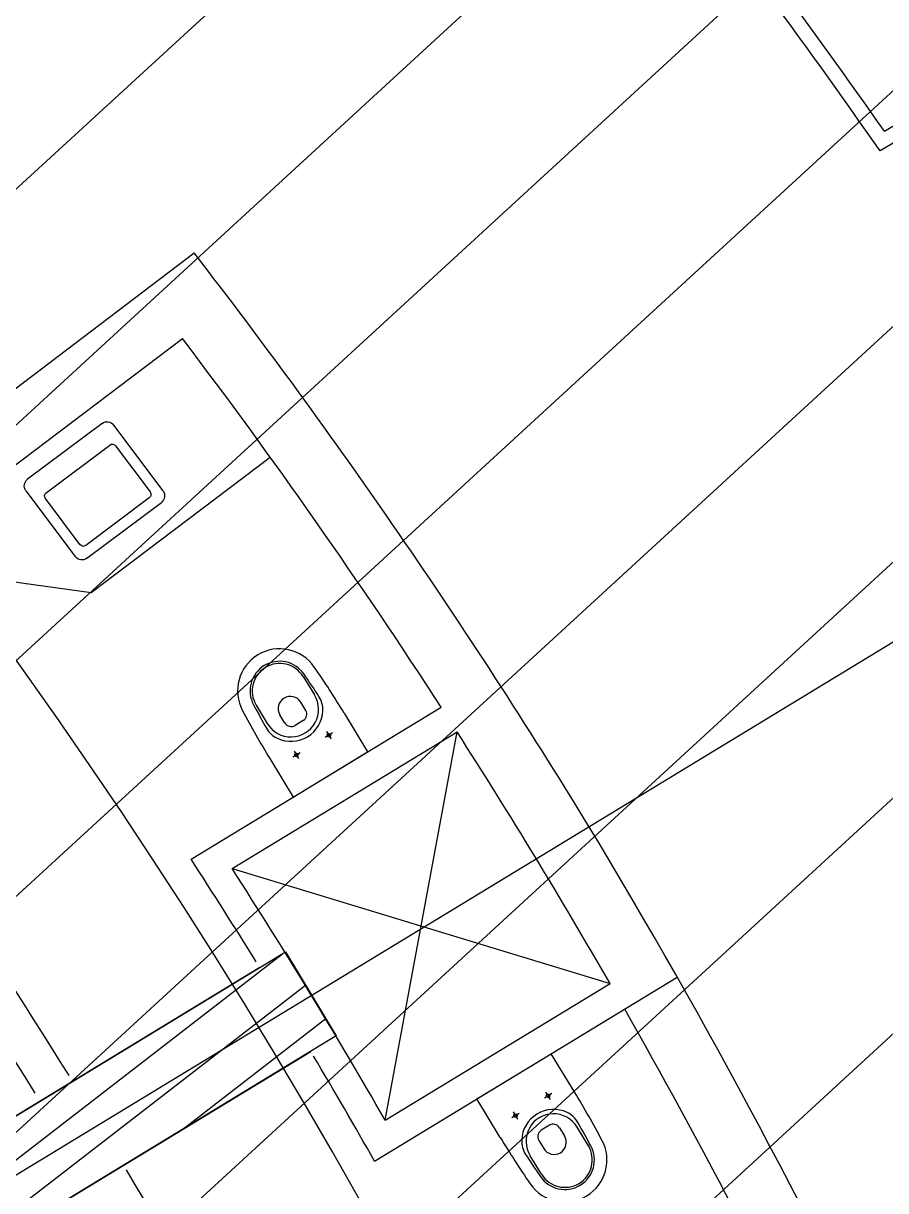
# Model space of a CAD drawing. Extents: x -678889171 to 586587, y -792238163 to 335485.
# Drawn here: x -678727288 to -678723774, y -791977769 to -791973012 of the extents above; entities that cross this region are included whole.
import ezdxf
from ezdxf.enums import TextEntityAlignment as Align

# ---------------------------------------------------------------- set-up
doc = ezdxf.new("R2010")
doc.units = 0
doc.header["$MEASUREMENT"] = 0
for name, color, linetype in [('A-FLOR-PATT', 252, 'Continuous'), ('A-SITE-PATT', 252, 'Continuous'), ('A-WALL', 252, 'Continuous')]:
    doc.layers.add(name, color=color, linetype=linetype)
doc.layers.add('BASEMENT3 LAYOUT$0$HATCH2', color=252, linetype='Continuous', lineweight=15)
doc.styles.add('Ground floor Towers$0$$Bas01-Rname$0$EN-SC', font='swissc.ttf')
doc.styles.add('Ground floor Towers$0$$Bas01-Rname$0$EN-SCL', font='swisscl.ttf')
doc.styles.add('Ground floor Towers$0$04-Ground Floor$0$V2-lower ground$0$LEVEL  FOR LICENSE LOWER GR$0$$LG- LEVEL$0$AR-SR', font='sarb.shx')

# ---------------------------------------------------------------- blocks, each defined once
blk = doc.blocks.new('A$C61C61320')
at = {"layer": 'BASEMENT3 LAYOUT$0$HATCH2'}
h = blk.add_hatch(dxfattribs=at)
h.set_pattern_fill('JIS_WOOD', color=256, scale=1000, style=0)
h.set_pattern_definition([(45, (-845211.56, -471074.8), (-500, 500), [])])
edge = h.paths.add_edge_path()
edge.add_line((-87728.9, -14436.9), (11086, -14077.6))
edge.add_line((11086, -14077.6), (11086, -61296.1))
edge.add_line((11086, -61296.1), (-23868.2, -60220.6))
edge.add_line((-23868.2, -60220.6), (-23388.2, -47455.3))
edge.add_arc((-38984.1, -44366), 15898.9, 348.79587, 525.9866)
edge.add_line((-54409.8, -40516.1), (-55179.8, -49076.4))
edge.add_line((-55179.8, -49076.4), (-87616, -47227.1))
edge.add_line((-87616, -47227.1), (-87728.9, -14436.9))
blk = doc.blocks.new('GR')
at = {"layer": 'A-FLOR-PATT'}
for p, q in [((49525, 196905), (119334.3, 243298.9)), ((71627.5, 213750.9), (72420.7, 214274)), ((72405.1, 214191.8), (71613.7, 213670)), ((68063.9, 212504.6), (68836.8, 213141.5)), ((67765.6, 211937.3), (68803.8, 212790.4)), ((68473.2, 211741.6), (69180.2, 212322.3)), ((68051, 211783.3), (68473.2, 211741.6)), ((69350.2, 211434.7), (69399.6, 211361.2)), ((68924.4, 210672.1), (69917.6, 211332.7)), ((69164, 211310.8), (69212.6, 211236.9)), ((69366.9, 211297.2), (69345.3, 211329.7)), ((69284.3, 211242.2), (69262.7, 211274.8)), ((69523.9, 211292.1), (69625.9, 211138.7)), ((69093.5, 210640.5), (69986.7, 211234.6)), ((69358.6, 211255.6), (69325.9, 211233.9)), ((69455.4, 211214.5), (69474.8, 211185.4)), ((69758.1, 209641.3), (69986.7, 211234.6)), ((69479.7, 211209.6), (69450.6, 211190.2)), ((69350.6, 211123.8), (69321.5, 211104.4)), ((69326.4, 211128.7), (69345.8, 211099.5)), ((69330.3, 210942.1), (69625.9, 211138.7)), ((69228.3, 211095.5), (69330.3, 210942.1)), ((69093.5, 210640.5), (70651.3, 210235.4)), ((62661.7, 205879.6, 0), (69323.8, 210309.9, 0)), ((69323.8, 210309.9, 0), (69545.3, 209976.8, 0)), ((66566, 207995.6, 0), (69312, 210302, 0)), ((69721.8, 209473.1), (70923.3, 210272.3)), ((69222.1, 210242.3, 0), (62867.8, 206016.7, 0)), ((69758.1, 209641.3), (70651.3, 210235.4)), ((67751.1, 208783.7, 0), (69411.4, 210178.2, 0)), ((68936.2, 209571.8, 0), (69499.9, 210045.2, 0)), ((69545.3, 209976.8, 0), (62883.1, 205546.5, 0)), ((70127.8, 209743.1), (70423.4, 209939.7)), ((70525.4, 209786.3), (70423.4, 209939.7)), ((63074.6, 205673.9, 0), (69443.6, 209909.2, 0)), ((70229.8, 209589.7), (70127.8, 209743.1)), ((70432.2, 209777.5), (70403.1, 209758.1)), ((70427.4, 209753.2), (70408, 209782.3)), ((70303.2, 209691.6), (70274, 209672.2)), ((70298.3, 209667.4), (70278.9, 209696.5)), ((70427.8, 209648), (70395.2, 209626.3)), ((70589.7, 209571), (70541.1, 209645)), ((70469.4, 209639.6), (70491, 209607.1)), ((70386.8, 209584.7), (70408.4, 209552.1)), ((70403.5, 209447.2), (70354.1, 209520.6))]:
    blk.add_line(p, q, dxfattribs=at)
at = {"layer": 'A-FLOR-PATT', "extrusion": (-2.63338e-14, 3.22895e-14, -1)}
for p, q in [((68490.4, 212432.1), (68195.9, 212192)), ((68749.5, 212167.5), (68537.6, 212427.3)), ((68274.1, 212140.3), (68525.2, 212345.2)), ((68548.8, 212342.8), (68697.2, 212160.9)), ((68191.1, 212144.8), (68403, 211885)), ((68420, 211934.9), (68271.7, 212116.7)), ((68694.8, 212137.3), (68443.6, 211932.5)), ((68450.2, 211880.2), (68744.7, 212120.3))]:
    blk.add_line(p, q, dxfattribs=at)
at = {"layer": 'A-FLOR-PATT'}
for centre in [(69465.1, 211199.9), (69336.1, 211114.1), (70417.7, 209767.8), (70288.6, 209681.9)]:
    blk.add_circle(centre, 7.5, dxfattribs=at)
for centre, radius, start, end in [((687279.7, 163488.6), 623072.5, 169.8809308, 188.016784), ((687377.2, 163494.4), 622620, 169.8833632, 188.0029312), ((687457.6, 163499.1), 615150.3, 171.0710528, 188.0887985), ((49526.6, 196905.9), 23655.2, 5.69886, 152.22129), ((49526.6, 196905.9), 23655.2, 5.69886, 152.22129), ((49526.6, 196905.9), 27728.5, 37.19836, 44.06337), ((49526.6, 196905.9), 27788.5, 37.31415, 43.73387), ((49030.3, 196516.7), 25858.9, 33.7371, 40.00883), ((49526.6, 196905.9), 24978.5, 35.2797, 39.48855), ((49526.6, 196905.9), 22893.8, 34.19104, 39.61368), ((69257.4, 211372.2), 171.5, 36.8361, 210.4198), ((69257.4, 211372.2), 120.5, 36.8361, 210.4198), ((69257.4, 211372.2), 111.8, 33.9379, 213.318), ((66193.3, 209077), 4000, 33.6279, 36.8361), ((66193.3, 209077), 3949, 35.2523, 36.8361), ((50273, 197439.1), 21821.6, 34.16575, 39.65492), ((69306.5, 211298.6), 112.3, 213.318, 33.9379), ((69336.5, 211298.5), 100, 359.9098, 35.2523), ((72558.9, 213310.7), 3949, 210.4198, 212.0036), ((69304, 211302.2), 49.6, 33.6279, 213.6279), ((72558.9, 213310.7), 4000, 210.4198, 213.6279), ((69306.5, 211298.6), 130, 247.346, 359.9098), ((69342, 211280.6), 30, 303.6279, 33.6279), ((69294.9, 211270.9), 100, 212.0036, 247.346), ((69309.3, 211258.9), 30, 213.6279, 303.6279), ((49526.6, 196905.9), 24978.5, 32.25175, 35.00435), ((48975.8, 196598.8), 25858.9, 27.24704, 33.51876), ((49526.6, 196905.9), 23786.2, 34.16992, 35.36253), ((49526.6, 196905.9), 23906.2, 32.18977, 35.0661), ((49526.6, 196905.9), 24978.5, 27.76732, 31.97617), ((49526.6, 196905.9), 23786.2, 31.89332, 33.08595), ((67194.8, 207571.1), 4000, 30.4198, 33.6279), ((70447.3, 209583.3), 130, 67.346, 179.9098), ((70447.3, 209583.3), 112.3, 33.318, 213.9379), ((70458.8, 209611), 100, 32.0036, 67.346), ((70444.4, 209623), 30, 33.6279, 123.6279), ((67194.8, 207571.1), 3949, 30.4198, 32.0036), ((70496.3, 209509.6), 171.5, 216.8361, 30.4198), ((70411.8, 209601.3), 30, 123.6279, 213.6279), ((70449.7, 209579.6), 49.6, 213.6279, 33.6279), ((73560.4, 211804.9), 4000, 213.6279, 216.8361), ((70417.3, 209583.3), 100, 179.9098, 215.2523), ((70496.3, 209509.6), 120.5, 216.8361, 30.4198), ((70496.3, 209509.6), 111.8, 213.9379, 33.318), ((73560.4, 211804.9), 3949, 215.2523, 216.8361), ((49526.6, 196905.9), 22893.8, 27.63679, 33.06429)]:
    blk.add_arc(centre, radius, start, end, dxfattribs=at)
at = {"layer": 'A-FLOR-PATT', "extrusion": (-2.63338e-14, 3.22895e-14, -1)}
for centre, radius, start, end in [((-68511.6, 212406.1, 0), 33.5, 50.8009, 140.8009), ((-68535.8, 212332.2, 0), 16.8, 50.8009, 140.8009), ((-68217.1, 212166, 0), 33.5, 320.8009, 50.8009), ((-68723.5, 212146.3, 0), 33.5, 140.8009, 230.8009), ((-68284.7, 212127.3, 0), 16.8, 320.8009, 50.8009), ((-68684.2, 212150.3, 0), 16.8, 140.8009, 230.8009), ((-68433, 211945.5, 0), 16.8, 230.8009, 320.8009), ((-68429, 211906.1, 0), 33.5, 230.8009, 320.8009)]:
    blk.add_arc(centre, radius, start, end, dxfattribs=at)
at = {"layer": 'A-FLOR-PATT', "style": 'Ground floor Towers$0$04-Ground Floor$0$V2-lower ground$0$LEVEL  FOR LICENSE LOWER GR$0$$LG- LEVEL$0$AR-SR', "flags": 12}
for tag, p in [('L', (30296.1, 72859.5)), ('P', (30237.5, 72204))]:
    blk.add_attdef(tag, text='', height=500, dxfattribs=at).set_placement(p, align=Align.RIGHT)
at = {"layer": 'A-FLOR-PATT'}
for tag, p, height, style in [('N', (85492.3, 56633.5), 250, 'Ground floor Towers$0$$Bas01-Rname$0$EN-SC'), ('N', (89389.5, 56633.5), 250, 'Ground floor Towers$0$$Bas01-Rname$0$EN-SC'), ('N', (94597.6, 56633.5), 250, 'Ground floor Towers$0$$Bas01-Rname$0$EN-SC'), ('AN', (85922.7, 56313.1), 200, 'Ground floor Towers$0$$Bas01-Rname$0$EN-SCL'), ('AN', (89819.9, 56313.1), 200, 'Ground floor Towers$0$$Bas01-Rname$0$EN-SCL'), ('AN', (95028, 56313.1), 200, 'Ground floor Towers$0$$Bas01-Rname$0$EN-SCL'), ('SN', (85299.5, 56025.1), 200, 'Ground floor Towers$0$$Bas01-Rname$0$EN-SCL'), ('F', (85927, 56008.7), 200, 'Ground floor Towers$0$$Bas01-Rname$0$EN-SCL'), ('SN', (89196.7, 56025.1), 200, 'Ground floor Towers$0$$Bas01-Rname$0$EN-SCL'), ('F', (89824.3, 56008.7), 200, 'Ground floor Towers$0$$Bas01-Rname$0$EN-SCL'), ('SN', (94404.8, 56025.1), 200, 'Ground floor Towers$0$$Bas01-Rname$0$EN-SCL'), ('F', (95032.4, 56008.7), 200, 'Ground floor Towers$0$$Bas01-Rname$0$EN-SCL')]:
    blk.add_attdef(tag, p, '', height=height, dxfattribs=dict(at, style=style))
at = {"layer": 'A-FLOR-PATT', "style": 'Ground floor Towers$0$$Bas01-Rname$0$EN-SCL', "width": 0.8}
for p in [(85305.2, 56295.1), (89202.4, 56295.1), (94410.5, 56295.1)]:
    blk.add_attdef('FN', p, '', height=250, dxfattribs=at)

msp = doc.modelspace()

# ---------------------------------------------------------------- block references
at = {"layer": 'A-SITE-PATT', "rotation": 357.6731745000001}
msp.add_blockref('A$C61C61320', (-678706236.4, -791940528, -212772), dxfattribs=at)

# ---------------------------------------------------------------- next in the draw order: block references
at = {"layer": 'A-WALL', "rotation": 357.6731745000001}
msp.add_blockref('GR', (-678804025.1, -792184118.5, -212772), dxfattribs=at)

doc.saveas('drawing.dxf')
